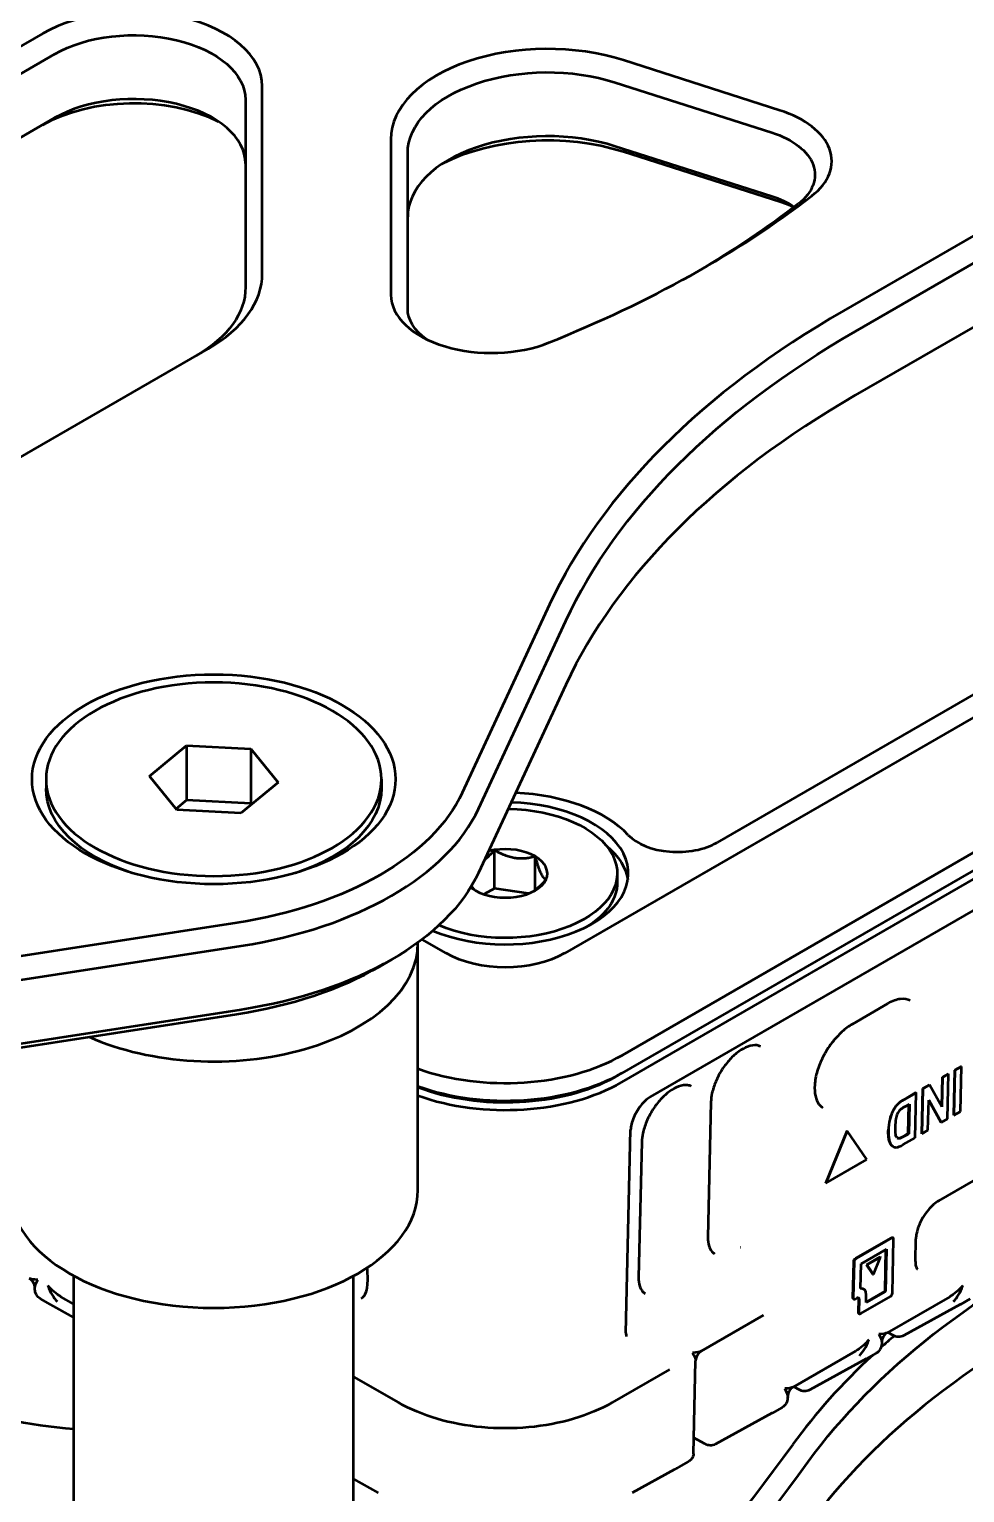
# Model space of a CAD drawing. Header units: millimetres. Extents: x 145 to 303, y 101 to 203.
# Drawn here: x 246.67 to 263.4, y 159.14 to 185.31 of the extents above; entities that cross this region are included whole.
import ezdxf

# ---------------------------------------------------------------- set-up
doc = ezdxf.new("R2010")
doc.units = ezdxf.units.MM
doc.header["$LTSCALE"] = 0.75
doc.layers.add('Visible', color=7, linetype='Continuous', lineweight=50)

msp = doc.modelspace()

# ---------------------------------------------------------------- linework, layer by layer
at = {"layer": 'Visible', "extrusion": (-1e-16, 0.816497, 0.57735)}
for p, q in [((246.913, 185.237), (243.206, 183.097)), ((269.955, 185.314), (261.232, 180.277)), ((243.418, 182.729), (247.125, 184.87)), ((261.444, 179.909), (270.168, 184.946)), ((260.095, 183.863), (257.297, 184.759)), ((250.839, 180.945), (250.839, 184.298)), ((257.151, 184.362), (259.95, 183.467)), ((250.539, 184.053), (250.539, 180.7)), ((270.168, 183.803), (261.444, 178.766)), ((247.125, 183.727), (243.418, 181.586)), ((253.139, 183.345), (253.139, 180.563)), ((253.439, 180.318), (253.439, 183.1)), ((259.95, 182.324), (257.151, 183.219)), ((257.297, 183.126), (260.095, 182.23)), ((275.692, 180.012), (256.247, 168.785)), ((246.166, 177.457), (249.873, 179.597)), ((257.28, 166.964), (276.725, 178.191)), ((276.718, 177.868), (257.272, 166.641)), ((271.485, 177.991), (258.972, 170.766)), ((257.268, 166.48), (276.714, 177.707)), ((257.781, 166.217), (276.095, 176.79)), ((255.978, 175.023), (254.416, 171.658)), ((254.706, 171.368), (256.268, 174.733)), ((256.268, 173.59), (254.706, 170.225)), ((248.821, 171.956), (249.484, 172.502)), ((249.484, 172.502), (250.635, 172.443)), ((249.484, 172.502), (249.484, 171.522)), ((250.635, 172.443), (251.121, 171.839)), ((250.635, 172.443), (250.635, 171.463)), ((246.971, 171.898), (246.971, 171.734)), ((249.308, 171.352), (248.821, 171.956)), ((251.121, 171.839), (250.458, 171.293)), ((252.971, 171.898), (252.971, 171.734)), ((249.484, 171.522), (249.296, 171.367)), ((250.635, 171.463), (249.484, 171.522)), ((250.647, 171.448), (250.635, 171.463)), ((250.458, 171.293), (249.308, 171.352)), ((248.11, 170.359), (247.85, 170.51)), ((251.832, 170.359), (252.092, 170.51)), ((254.992, 169.946), (254.992, 170.632)), ((255.717, 169.913), (255.717, 170.52)), ((257.186, 170.214), (257.186, 170.05)), ((254.992, 169.946), (254.807, 169.84)), ((255.6, 169.852), (254.992, 169.946)), ((250.386, 169.331), (244.23, 168.379)), ((244.307, 167.967), (250.463, 168.919)), ((253.621, 164.549), (253.621, 168.958)), ((254.125, 168.785), (253.696, 169.032)), ((262.937, 164.358), (270.715, 168.848)), ((252.941, 168.55), (253.153, 168.672)), ((262.028, 167.887), (261.392, 167.519)), ((244.23, 166.746), (250.386, 167.698)), ((250.463, 167.776), (244.307, 166.824)), ((263.226, 166.695), (263.343, 166.762)), ((263.344, 166.761), (263.227, 166.694)), ((263.326, 165.956), (263.344, 166.761)), ((263.343, 166.762), (263.344, 166.761)), ((257.145, 166.571), (257.215, 166.609)), ((262.991, 166.043), (263.003, 166.567)), ((263.005, 166.566), (262.993, 166.04)), ((263.003, 166.567), (263.112, 166.629)), ((263.003, 166.567), (263.005, 166.566)), ((263.114, 166.629), (263.005, 166.566)), ((263.095, 165.823), (263.114, 166.629)), ((263.112, 166.629), (263.114, 166.629)), ((263.207, 165.889), (263.226, 166.695)), ((263.227, 166.694), (263.209, 165.888)), ((263.226, 166.695), (263.227, 166.694)), ((262.31, 166.166), (262.53, 166.293)), ((262.531, 166.292), (262.312, 166.165)), ((262.513, 165.487), (262.531, 166.292)), ((262.53, 166.293), (262.531, 166.292)), ((262.634, 165.558), (262.652, 166.364)), ((262.654, 166.363), (262.635, 165.557)), ((262.652, 166.364), (262.77, 166.432)), ((262.652, 166.364), (262.654, 166.363)), ((262.771, 166.431), (262.654, 166.363)), ((262.77, 166.432), (262.771, 166.431)), ((262.993, 166.04), (262.771, 166.431)), ((258.863, 166.125), (258.807, 163.708)), ((262.194, 166.076), (262.195, 166.076)), ((262.31, 166.166), (262.312, 166.165)), ((262.324, 166.038), (262.411, 166.088)), ((262.392, 165.56), (262.404, 166.084)), ((262.411, 166.088), (262.399, 165.555)), ((262.744, 165.62), (262.757, 166.158)), ((262.757, 166.158), (262.982, 165.757)), ((262.98, 165.758), (262.757, 166.156)), ((262.06, 165.812), (262.061, 165.811)), ((262.115, 165.964), (262.117, 165.963)), ((262.98, 165.758), (262.982, 165.757)), ((262.982, 165.757), (263.095, 165.823)), ((263.207, 165.889), (263.209, 165.888)), ((263.209, 165.888), (263.326, 165.956)), ((257.343, 161.999), (257.427, 165.625)), ((260.916, 164.673), (261.3, 165.61)), ((261.301, 165.609), (260.917, 164.672)), ((261.3, 165.61), (261.301, 165.609)), ((261.652, 165.096), (261.301, 165.609)), ((262.035, 165.618), (262.037, 165.617)), ((262.244, 165.481), (262.251, 165.477)), ((262.299, 165.363), (262.513, 165.487)), ((262.339, 165.529), (262.392, 165.56)), ((262.399, 165.555), (262.346, 165.525)), ((262.392, 165.56), (262.399, 165.555)), ((262.634, 165.558), (262.635, 165.557)), ((262.635, 165.557), (262.744, 165.62)), ((257.625, 165.411), (257.57, 162.993)), ((262.05, 165.436), (262.052, 165.435)), ((262.102, 165.34), (262.103, 165.339)), ((262.12, 165.327), (262.122, 165.326)), ((260.917, 164.672), (261.652, 165.096)), ((260.916, 164.673), (260.917, 164.672)), ((261.452, 163.33), (262.089, 163.697)), ((262.096, 163.693), (261.459, 163.325)), ((262.108, 162.706), (262.13, 163.673)), ((262.114, 163.7), (262.121, 163.695)), ((262.519, 163.274), (262.529, 163.677)), ((259.395, 163.523), (259.394, 163.524)), ((261.548, 163.233), (262, 163.495)), ((261.643, 163.215), (261.888, 163.357)), ((261.895, 163.352), (261.65, 163.211)), ((261.767, 163.04), (261.895, 163.352)), ((261.888, 163.357), (261.895, 163.352)), ((261.976, 162.742), (261.993, 163.491)), ((262, 163.495), (261.983, 162.738)), ((252.715, 163.16), (252.721, 162.906)), ((261.401, 162.625), (261.416, 163.269)), ((261.423, 163.265), (261.408, 162.62)), ((261.538, 162.787), (261.548, 163.233)), ((261.76, 163.044), (261.643, 163.215)), ((261.643, 163.215), (261.65, 163.211)), ((261.65, 163.211), (261.767, 163.04)), ((247.471, 154.016), (247.471, 163.014)), ((252.471, 154.016), (252.471, 163.014)), ((261.76, 163.044), (261.767, 163.04)), ((246.772, 162.773), (246.772, 162.801)), ((247.049, 162.502), (246.872, 162.604)), ((247.471, 162.508), (247.238, 162.643)), ((261.411, 162.602), (261.418, 162.598)), ((261.443, 162.6), (261.478, 162.621)), ((261.5, 162.364), (261.505, 162.605)), ((261.512, 162.601), (261.507, 162.359)), ((261.541, 162.339), (262.072, 162.646)), ((261.589, 162.781), (261.597, 162.777)), ((261.637, 162.546), (261.976, 162.742)), ((261.983, 162.738), (261.637, 162.537)), ((261.637, 162.537), (261.64, 162.674)), ((261.976, 162.742), (261.983, 162.738)), ((263.134, 162.643), (262.017, 161.998)), ((263.5, 162.604), (263.323, 162.502)), ((247.471, 162.271), (247.053, 162.5)), ((258.689, 161.667), (259.805, 162.311)), ((261.509, 162.341), (261.516, 162.337)), ((263.319, 162.5), (262.313, 161.949)), ((261.917, 161.83), (261.917, 161.801)), ((262.117, 161.952), (262.027, 162.004)), ((261.451, 161.671), (260.334, 161.027)), ((261.636, 161.529), (260.63, 160.978)), ((261.817, 161.633), (261.64, 161.531)), ((258.122, 161.34), (257.097, 160.748)), ((258.55, 159.83), (258.589, 161.498)), ((252.471, 161.212), (253.275, 160.748)), ((260.434, 160.98), (260.344, 161.032)), ((260.235, 160.858), (260.234, 160.83)), ((259.953, 160.557), (258.947, 160.006)), ((260.134, 160.661), (259.957, 160.559)), ((258.751, 160.008), (258.557, 160.12)), ((258.461, 159.695), (258.284, 159.593)), ((258.21, 159.551), (257.452, 159.136)), ((252.92, 159.136), (252.471, 159.382))]:
    msp.add_line(p, q, dxfattribs=at)
at = {"layer": 'Visible'}
for centre, radius, start, end in [((262.561, 165.736), 0.501, 137.1982, 152.92), ((262.562, 165.735), 0.501, 137.1982, 152.92), ((262.553, 165.73), 0.499, 119.1565, 136.0816), ((262.555, 165.729), 0.499, 119.1565, 136.0816), ((262.416, 165.811), 0.242, 136.23, 153.7804), ((262.503, 165.703), 0.38, 118.1901, 133.5136), ((262.907, 165.604), 0.872, 166.249, 179.0938), ((262.909, 165.603), 0.872, 166.249, 179.0938), ((262.752, 165.647), 0.711, 153.518, 166.6172), ((262.754, 165.646), 0.711, 153.518, 166.6172), ((263.008, 165.673), 0.851, 169.6517, 179.4729), ((262.55, 165.759), 0.385, 155.642, 170.0892), ((262.784, 165.648), 0.628, 177.0558, 189.4072), ((246.574, 162.798), 0.198, 1.9171, 59.283), ((262.115, 161.826), 0.198, 120.7135, 178.0858), ((258.788, 161.494), 0.199, 120.8049, 178.0795), ((260.433, 160.855), 0.198, 120.714, 178.0852)]:
    msp.add_arc(centre, radius, start, end, dxfattribs=at)
at = {"layer": 'Visible', "extrusion": (0, 1e-16, -1)}
for centre, radius, start, end in [((-262.04, 166.006), 0.563, 237.8789, 248.7041), ((-262.217, 162.125), 0.2, 241.2989, 300), ((-260.534, 161.153), 0.2, 241.2989, 300), ((-258.851, 160.182), 0.2, 241.2989, 300)]:
    msp.add_arc(centre, radius, start, end, dxfattribs=at)
at = {"layer": 'Visible', "extrusion": (1e-16, -1e-16, -1)}
msp.add_arc((-262.047, 166.002), 0.563, 237.8789, 248.7041, dxfattribs=at)
at = {"layer": 'Visible', "extrusion": (1e-16, -2e-16, -1)}
msp.add_arc((-246.972, 162.778), 0.2, 300, 358.6837, dxfattribs=at)
at = {"layer": 'Visible', "extrusion": (0, 2e-16, -1)}
for centre, start, end in [((-247.149, 162.676), 298.7011, 300), ((-263.223, 162.676), 240, 241.2989), ((-261.54, 161.704), 240, 241.2989), ((-259.857, 160.732), 240, 241.2989)]:
    msp.add_arc(centre, 0.2, start, end, dxfattribs=at)
at = {"layer": 'Visible', "extrusion": (1e-16, 1e-16, -1)}
for centre in [(-261.717, 161.806), (-260.034, 160.834)]:
    msp.add_arc(centre, 0.2, 181.3163, 240, dxfattribs=at)
at = {"layer": 'Visible'}
for centre, major_axis, ratio, start_param, end_param in [((248.539, 184.298), (2.3, 0), 0.57735, 0, 2.356194), ((255.939, 183.345), (2.8, 0), 0.57735, 1.064651, 3.141593), ((248.539, 182.91), (-2, 0), 0.57735, 3.141593, 5.497787), ((259.223, 182.954), (1.8, 0), 0.57735, -0.640445, 1.064651), ((255.939, 181.957), (2.5, 0), 0.57735, 1.064651, 3.141593), ((244.389, 189.337), (-20.3, 0), 0.57735, 2.177672, 2.501148), ((259.223, 181.566), (1.5, 0), 0.57735, 0.717727, 1.064651), ((247.539, 180.945), (-3.3, 0), 0.57735, 2.356194, 3.141593), ((254.939, 180.563), (-1.8, 0), 0.57735, 0, 2.177672), ((275.586, 171.989), (-20.3, 0), 0.57735, -0.785398, -0.261799), ((275.586, 170.601), (20, 0), 0.57735, 2.356194, 2.879793), ((255.186, 170.214), (-2.2, 0), 0.57735, 0.939887, 4.665393), ((255.186, 170.214), (-2.5, 0), 0.57735, 3.637239, 4.639284), ((248.91, 172.265), (6, 0), 0.57735, -1.308997, -0.261799), ((258.265, 171.175), (1, 0), 0.57735, 3.637239, 5.497787), ((255.186, 170.214), (-0.751, 0), 0.57735, -1.308997, -1.157731), ((255.186, 170.214), (-0.751, 0), 0.57735, 3.926991, 4.974188), ((255.186, 170.214), (-0.751, 0), 0.57735, 2.879793, 3.926991), ((255.186, 170.214), (-0.751, 0), 0.57735, 0.602741, 0.785398), ((255.186, 170.214), (-0.751, 0), 0.57735, 0.785398, 1.832596), ((255.186, 170.214), (-0.751, 0), 0.57735, 1.832596, 2.879793), ((249.971, 168.958), (-3.65, 0), 0.57735, 0.914001, 3.150184), ((248.91, 170.877), (5.7, 0), 0.57735, -1.308997, -0.785398), ((255.186, 168.173), (-2.961, 0), 0.57735, 1.013898, 2.356194), ((255.186, 167.764), (2.848, 0), 0.57735, 4.130564, 5.470894), ((255.186, 167.682), (-2.945, 0), 0.57735, 1.01057, 2.356194), ((257.681, 166.39), (-0.1, 0.173), 0.57735, 3.135126, 3.141593), ((278.13, 154.311), (-19, 0), 0.57735, -1.350667, -0.396357), ((249.971, 164.549), (3.65, 0), 0.57735, 3.141593, 6.283185), ((262.095, 163.653), (0.026, 0.0427), 0.562039, -0.772646, 0.79815), ((261.458, 163.285), (0.026, 0.0427), 0.562039, 0.79815, 2.368946), ((247.143, 162.929), (-0.136, 0.41), 0.374836, 1.656406, 2.559509), ((263.229, 162.929), (0.136, 0.41), 0.374836, 3.723676, 4.62678), ((261.444, 162.641), (0.026, 0.0427), 0.562039, 2.368946, 3.939743), ((261.47, 162.585), (0.026, 0.0427), 0.562039, -0.772646, -0.147699), ((261.477, 162.581), (0.119, 0.197), 0.562039, -0.772646, 0.442898), ((262.073, 162.686), (0.026, 0.0427), 0.562039, 3.939743, 5.510539), ((261.542, 162.38), (0.026, 0.0427), 0.562039, 2.368946, 3.939743), ((261.546, 161.957), (0.136, 0.41), 0.374836, 3.723676, 4.62678), ((278.13, 155.7), (19.3, 0), 0.57735, 2.547166, 2.569596), ((278.13, 155.7), (-19.3, 0), 0.57735, -0.557764, -0.396357), ((247.918, 162.751), (4.3, 0), 0.57735, 4.036585, 4.608351), ((187.436, 177.369), (79.316, 0), 0.57735, -0.576305, -0.396357), ((258.138, 159.683), (-0.072, 0.132), 0.816427, 3.141593, 3.160102), ((258.247, 159.573), (0.0507, 0.0285), 0.011334, 3.933709, 5.504506), ((258.209, 159.723), (-0.075, 0.13), 0.57735, 3.128503, 3.141593)]:
    msp.add_ellipse(centre, major_axis=major_axis, ratio=ratio, start_param=start_param, end_param=end_param, dxfattribs=at)
at = {"layer": 'Visible', "extrusion": (1e-16, 3e-16, -1)}
for centre, major_axis, start_param, end_param in [((248.539, 184.053), (2, 0), 3.926991, 6.283185), ((259.223, 182.709), (-1.5, 0), 2.076942, 3.782037), ((254.939, 180.318), (1.5, 0), 2.451776, 3.141593)]:
    msp.add_ellipse(centre, major_axis=major_axis, ratio=0.57735, start_param=start_param, end_param=end_param, dxfattribs=at)
at = {"layer": 'Visible', "extrusion": (0, 2e-16, -1)}
for centre, major_axis, ratio, start_param, end_param in [((255.939, 183.1), (2.5, 0), 0.57735, 3.141593, 5.218534), ((244.389, 189.092), (20, 0), 0.57735, 0.640445, 0.777926), ((249.971, 171.898), (3, 0), 0.57735, 1.57079632679555, 7.853981633975136), ((249.971, 171.734), (3, 0), 0.57735, 2.0791, 3.141593), ((257.227, 165.629), (-0.2, 0.005), 0.592265, 3.135256, 3.141593)]:
    msp.add_ellipse(centre, major_axis=major_axis, ratio=ratio, start_param=start_param, end_param=end_param, dxfattribs=at)
at = {"layer": 'Visible', "extrusion": (0, 3e-16, -1)}
for centre, major_axis, ratio, start_param, end_param in [((248.539, 182.665), (-2.3, 0), 0.57735, 0.785398, 2.288645), ((275.586, 171.744), (-20, 0), 0.57735, 0.261799, 0.785398), ((255.186, 170.05), (-2, 0), 0.57735, 3.141593, 3.878163), ((255.186, 169.397), (1.5, 0), 0.57735, 0.785398, 2.356194), ((261.451, 163.289), (0.026, 0.0427), 0.562039, 3.914239, 5.485035)]:
    msp.add_ellipse(centre, major_axis=major_axis, ratio=ratio, start_param=start_param, end_param=end_param, dxfattribs=at)
at = {"layer": 'Visible', "extrusion": (0, 1e-16, -1)}
for centre, major_axis, ratio, start_param, end_param in [((255.939, 181.712), (2.8, 0), 0.57735, 3.982109, 5.218534), ((255.186, 167.764), (-2.848, 0), 0.57735, 3.953884, 5.294214), ((262.088, 163.657), (0.026, 0.0427), 0.562039, -0.79815, 0), ((261.477, 162.581), (0.026, 0.0427), 0.562039, -0.79815, 0.772646)]:
    msp.add_ellipse(centre, major_axis=major_axis, ratio=ratio, start_param=start_param, end_param=end_param, dxfattribs=at)
at = {"layer": 'Visible', "extrusion": (-1e-16, 4e-16, -1)}
msp.add_ellipse((259.223, 181.321), major_axis=(1.8, 0), ratio=0.57735, start_param=-1.064651, end_param=-0.89536, dxfattribs=at)
at = {"layer": 'Visible', "extrusion": (-1e-16, 2e-16, -1)}
for centre, major_axis, ratio, start_param, end_param in [((247.539, 180.7), (3, 0), 0.57735, 0, 0.785398), ((248.91, 171.122), (-6, 0), 0.57735, 3.403392, 4.45059), ((247.143, 162.929), (-0.297, 0.317), 0.374192, 4.031559, 4.790777), ((261.437, 162.645), (0.026, 0.0427), 0.562039, 3.141593, 3.914239), ((261.546, 161.957), (0.297, 0.317), 0.374192, 1.492409, 2.251626)]:
    msp.add_ellipse(centre, major_axis=major_axis, ratio=ratio, start_param=start_param, end_param=end_param, dxfattribs=at)
at = {"layer": 'Visible'}
msp.add_ellipse((249.971, 171.898), major_axis=(3.25, 0), ratio=0.57735, dxfattribs=at)
at = {"layer": 'Visible', "extrusion": (1e-16, 1e-16, -1)}
for centre, major_axis, ratio, start_param, end_param in [((249.971, 171.734), (3, 0), 0.57735, 0, 1.062493), ((261.324, 166.8), (0.469, 0.768), 0.560322, 3.127871, 3.134036)]:
    msp.add_ellipse(centre, major_axis=major_axis, ratio=ratio, start_param=start_param, end_param=end_param, dxfattribs=at)
at = {"layer": 'Visible', "extrusion": (1e-16, 2e-16, -1)}
for centre, major_axis, ratio, start_param, end_param in [((248.91, 172.51), (5.7, 0), 0.57735, 0.261799, 1.308997), ((278.13, 155.455), (-19, 0), 0.57735, 0.396357, 1.350667), ((261.535, 162.384), (0.026, 0.0427), 0.562039, 3.141593, 3.914239)]:
    msp.add_ellipse(centre, major_axis=major_axis, ratio=ratio, start_param=start_param, end_param=end_param, dxfattribs=at)
at = {"layer": 'Visible', "extrusion": (0, 4e-16, -1)}
msp.add_ellipse((255.186, 170.214), major_axis=(2, 0), ratio=0.57735, start_param=-1.545671, end_param=2.207239, dxfattribs=at)
at = {"layer": 'Visible', "extrusion": (-1e-16, 3e-16, -1)}
for centre, major_axis, ratio, start_param, end_param in [((255.186, 169.983), (-2.2, 0), 0.57735, 2.537298, 3.050558), ((263.229, 162.929), (0.297, 0.317), 0.374192, 1.492409, 2.251626)]:
    msp.add_ellipse(centre, major_axis=major_axis, ratio=ratio, start_param=start_param, end_param=end_param, dxfattribs=at)
at = {"layer": 'Visible', "extrusion": (3e-16, -1e-16, -1)}
for centre, ratio, start_param in [((259.364, 166.474), 0.559976, -0.020164), ((258.126, 165.76), 0.559977, -0.020149)]:
    msp.add_ellipse(centre, major_axis=(0.391, 0.64), ratio=ratio, start_param=start_param, end_param=-0.01398, dxfattribs=at)
at = {"layer": 'Visible', "extrusion": (0, -2e-16, -1)}
msp.add_ellipse((255.186, 167.846), major_axis=(-2.95, 0), ratio=0.57735, start_param=3.926991, end_param=5.271502, dxfattribs=at)
at = {"layer": 'Visible', "extrusion": (3e-16, 2e-16, -1)}
msp.add_ellipse((262.814, 163.564), major_axis=(0.263, 0.425), ratio=0.555824, start_param=3.124566, end_param=3.130173, dxfattribs=at)
at = {"layer": 'Visible', "extrusion": (-2e-16, 5e-16, -1)}
msp.add_ellipse((246.966, 163.031), major_axis=(0.313, 0.039), ratio=0.244457, start_param=2.070237, end_param=2.829455, dxfattribs=at)
at = {"layer": 'Visible', "extrusion": (8e-16, -4e-16, -1)}
msp.add_ellipse((246.966, 163.031), major_axis=(0.186, 0.252), ratio=0.229489, start_param=3.429556, end_param=4.201515, dxfattribs=at)
at = {"layer": 'Visible', "extrusion": (-4e-16, 1e-16, -1)}
msp.add_ellipse((252.22, 163.255), major_axis=(-0.391, 0.64), ratio=0.559977, start_param=3.153862, end_param=3.155572, dxfattribs=at)
at = {"layer": 'Visible', "extrusion": (2e-16, 0, -1)}
msp.add_ellipse((261.47, 162.585), major_axis=(0.119, 0.197), ratio=0.562039, start_param=-0.394814, end_param=0, dxfattribs=at)
at = {"layer": 'Visible', "extrusion": (3e-16, 7e-16, -1)}
msp.add_ellipse((261.723, 162.059), major_axis=(-0.313, 0.039), ratio=0.244457, start_param=3.45373, end_param=4.212948, dxfattribs=at)
at = {"layer": 'Visible', "extrusion": (-6e-16, -3e-16, -1)}
msp.add_ellipse((261.723, 162.059), major_axis=(-0.186, 0.252), ratio=0.229489, start_param=2.08167, end_param=2.85363, dxfattribs=at)
at = {"layer": 'Visible', "extrusion": (1e-16, 4e-16, -1)}
for start_param, end_param in [(3.470313, 4.212948), (3.45373, 3.470313)]:
    msp.add_ellipse((258.394, 161.727), major_axis=(-0.313, 0.039), ratio=0.244457, start_param=start_param, end_param=end_param, dxfattribs=at)
at = {"layer": 'Visible', "extrusion": (-5e-16, -4e-16, -1)}
for start_param, end_param in [(2.08167, 2.824305), (2.824305, 2.85363)]:
    msp.add_ellipse((258.394, 161.727), major_axis=(-0.186, 0.252), ratio=0.229489, start_param=start_param, end_param=end_param, dxfattribs=at)
at = {"layer": 'Visible', "extrusion": (1e-16, 8e-16, -1)}
msp.add_ellipse((260.04, 161.087), major_axis=(-0.313, 0.039), ratio=0.244457, start_param=3.45373, end_param=4.212948, dxfattribs=at)
at = {"layer": 'Visible', "extrusion": (-4e-16, -3e-16, -1)}
msp.add_ellipse((260.04, 161.087), major_axis=(-0.186, 0.252), ratio=0.229489, start_param=2.08167, end_param=2.85363, dxfattribs=at)
at = {"layer": 'Visible', "extrusion": (1e-16, 0, -1)}
msp.add_ellipse((187.436, 177.613), major_axis=(79.016, 0), ratio=0.57735, start_param=0.396357, end_param=0.576305, dxfattribs=at)
at = {"layer": 'Visible', "extrusion": (2.10165e-11, -2.74071e-11, -1)}
msp.add_rational_spline([(254.813, 170.456), (254.897, 170.523), (254.992, 170.632)], [1.83040466624, 1.8002707801, 1.71400248483], degree=2, dxfattribs=at)
at = {"layer": 'Visible', "extrusion": (-2.8216e-12, 1.0203e-12, -1)}
msp.add_rational_spline([(254.992, 170.632), (255.354, 170.423), (255.717, 170.52)], [1.71400248483, 1.97915959201, 1.71400248483], degree=2, dxfattribs=at)
at = {"layer": 'Visible'}
for points, weights in [([(255.717, 170.52), (255.814, 170.157), (255.911, 170.101)], [1.71400248483, 1.97915959201, 1.71400248483]), ([(254.655, 169.907), (254.616, 169.93), (254.581, 169.99)], [1.71400248483, 1.81308733296, 1.83811942623])]:
    msp.add_rational_spline(points, weights, degree=2, dxfattribs=at)
at = {"layer": 'Visible', "extrusion": (-2.84338e-11, 2.63117e-11, -1)}
msp.add_rational_spline([(255.911, 170.101), (255.787, 169.958), (255.679, 169.887)], [1.71400248483, 1.82846550824, 1.84410573284], degree=2, dxfattribs=at)
at = {"layer": 'Visible'}
for points, knots in [([(262.426, 167.938), (262.38, 167.965), (262.32, 167.976), (262.182, 167.958), (262.107, 167.932), (262.03, 167.888)], [0, 0, 0, 0, 0.03820037, 0.03820037, 0.07211007, 0.07211007, 0.07211007, 0.07211007]), ([(261.392, 167.519), (261.33, 167.484), (261.266, 167.436), (261.142, 167.322), (261.081, 167.255), (260.967, 167.106), (260.914, 167.022), (260.827, 166.852), (260.791, 166.764), (260.739, 166.593), (260.723, 166.508), (260.714, 166.358), (260.718, 166.291), (260.744, 166.173), (260.767, 166.123), (260.812, 166.062), (260.833, 166.044), (260.858, 166.029)], [0, 0, 0, 0, 0.0272214, 0.0272214, 0.0551601, 0.0551601, 0.0842124, 0.0842124, 0.1128006, 0.1128006, 0.1418405, 0.1418405, 0.1691677, 0.1691677, 0.1982712, 0.1982712, 0.2184036, 0.2184036, 0.2184036, 0.2184036]), ([(259.748, 167.119), (259.729, 167.13), (259.708, 167.137), (259.64, 167.146), (259.582, 167.138), (259.468, 167.096), (259.414, 167.067), (259.306, 166.989), (259.251, 166.94), (259.15, 166.829), (259.104, 166.769), (259.018, 166.637), (258.979, 166.563), (258.919, 166.419), (258.896, 166.347), (258.87, 166.225), (258.864, 166.173), (258.863, 166.125)], [0, 0, 0, 0, 0.0167206, 0.0167206, 0.0462832, 0.0462832, 0.069792, 0.069792, 0.0937758, 0.0937758, 0.1165485, 0.1165485, 0.1409602, 0.1409602, 0.1647394, 0.1647394, 0.1833784, 0.1833784, 0.1833784, 0.1833784]), ([(258.51, 166.405), (258.491, 166.415), (258.471, 166.422), (258.402, 166.431), (258.344, 166.424), (258.231, 166.381), (258.177, 166.352), (258.069, 166.275), (258.013, 166.225), (257.913, 166.115), (257.866, 166.054), (257.781, 165.923), (257.742, 165.849), (257.681, 165.705), (257.658, 165.632), (257.633, 165.51), (257.626, 165.458), (257.625, 165.411)], [0, 0, 0, 0, 0.0167212, 0.0167212, 0.0462872, 0.0462872, 0.0697969, 0.0697969, 0.0937792, 0.0937792, 0.1165519, 0.1165519, 0.1409637, 0.1409637, 0.1647428, 0.1647428, 0.1833788, 0.1833788, 0.1833788, 0.1833788]), ([(257.78, 166.216), (257.758, 166.203), (257.732, 166.185), (257.681, 166.142), (257.654, 166.115), (257.599, 166.053), (257.571, 166.015), (257.522, 165.936), (257.5, 165.894), (257.464, 165.811), (257.451, 165.769), (257.432, 165.692), (257.427, 165.656), (257.427, 165.626)], [0, 0, 0, 0, 0.01162491, 0.01162491, 0.02383878, 0.02383878, 0.0376889, 0.0376889, 0.05178699, 0.05178699, 0.06563654, 0.06563654, 0.07935965, 0.07935965, 0.07935965, 0.07935965]), ([(262.05, 165.436), (262.045, 165.461), (262.034, 165.518), (262.035, 165.583), (262.035, 165.618)], [0, 0, 0, 0, 0.01228466, 0.02698059, 0.02698059, 0.02698059, 0.02698059]), ([(262.037, 165.617), (262.036, 165.582), (262.036, 165.517), (262.047, 165.46), (262.052, 165.435)], [-0.02429785, -0.02429785, -0.02429785, -0.02429785, -0.01106317, 0, 0, 0, 0]), ([(262.196, 165.484), (262.189, 165.491), (262.174, 165.507), (262.168, 165.532), (262.165, 165.546)], [-0.01124092, -0.01124092, -0.01124092, -0.01124092, -0.00605078, 0, 0, 0, 0]), ([(262.102, 165.34), (262.091, 165.352), (262.068, 165.377), (262.057, 165.415), (262.05, 165.436)], [0, 0, 0, 0, 0.00903266, 0.01933174, 0.01933174, 0.01933174, 0.01933174]), ([(262.052, 165.435), (262.058, 165.414), (262.07, 165.376), (262.093, 165.351), (262.103, 165.339)], [-0.01762491, -0.01762491, -0.01762491, -0.01762491, -0.00823516, 0, 0, 0, 0]), ([(262.936, 164.358), (262.907, 164.341), (262.876, 164.318), (262.812, 164.264), (262.779, 164.23), (262.714, 164.153), (262.682, 164.108), (262.627, 164.016), (262.604, 163.968), (262.565, 163.871), (262.55, 163.821), (262.533, 163.739), (262.529, 163.706), (262.529, 163.677)], [0, 0, 0, 0, 0.01419489, 0.01419489, 0.02910222, 0.02910222, 0.04543722, 0.04543722, 0.06133799, 0.06133799, 0.07804891, 0.07804891, 0.09086036, 0.09086036, 0.09086036, 0.09086036]), ([(258.807, 163.706), (258.806, 163.649), (258.813, 163.598), (258.838, 163.512), (258.856, 163.477), (258.892, 163.435), (258.907, 163.422), (258.924, 163.412)], [0.00028594, 0.00028594, 0.00028594, 0.00028594, 0.02260063, 0.02260063, 0.0457563, 0.0457563, 0.06081503, 0.06081503, 0.06081503, 0.06081503]), ([(262.519, 163.271), (262.519, 163.237), (262.522, 163.208), (262.533, 163.166), (262.54, 163.154), (262.549, 163.14), (262.55, 163.139), (262.554, 163.137)], [0.00039195, 0.00039195, 0.00039195, 0.00039195, 0.01535527, 0.01535527, 0.0295494, 0.0295494, 0.04438777, 0.04438777, 0.04438777, 0.04438777]), ([(257.57, 162.991), (257.568, 162.935), (257.575, 162.883), (257.6, 162.797), (257.619, 162.762), (257.655, 162.72), (257.67, 162.708), (257.687, 162.698)], [0.00028745, 0.00028745, 0.00028745, 0.00028745, 0.02259829, 0.02259829, 0.04575243, 0.04575243, 0.06081583, 0.06081583, 0.06081583, 0.06081583]), ([(257.097, 160.748), (256.892, 160.629), (256.658, 160.532), (256.153, 160.383), (255.882, 160.332), (255.328, 160.282), (255.044, 160.282), (254.49, 160.332), (254.219, 160.383), (253.714, 160.532), (253.48, 160.629), (253.275, 160.748)], [0, 0, 0, 0, 0.314159, 0.314159, 0.628319, 0.628319, 0.942478, 0.942478, 1.256637, 1.256637, 1.570796, 1.570796, 1.570796, 1.570796])]:
    msp.add_open_spline(points, degree=3, knots=knots, dxfattribs=at)
at = {"layer": 'Visible', "extrusion": (3.6278e-12, -1.50038e-10, -1)}
msp.add_open_spline([(262.196, 165.485), (262.201, 165.482), (262.216, 165.476), (262.234, 165.479), (262.244, 165.481)], degree=3, knots=[0.001249241, 0.001249241, 0.001249241, 0.001249241, 0.004710112, 0.009357102, 0.009357102, 0.009357102, 0.009357102], dxfattribs=at)
at = {"layer": 'Visible', "extrusion": (2.32145e-11, -5.83399e-11, -1)}
msp.add_open_spline([(262.251, 165.477), (262.241, 165.475), (262.22, 165.471), (262.204, 165.48), (262.196, 165.484)], degree=3, knots=[-0.009357102, -0.009357102, -0.009357102, -0.009357102, -0.004710112, 0, 0, 0, 0], dxfattribs=at)
at = {"layer": 'Visible', "extrusion": (-3.10043e-10, -3.48246e-10, -1)}
msp.add_open_spline([(262.12, 165.327), (262.114, 165.331), (262.108, 165.336), (262.102, 165.34)], degree=3, dxfattribs=at)
at = {"layer": 'Visible', "extrusion": (-1.50223e-11, -1.38492e-11, -1)}
msp.add_open_spline([(262.103, 165.339), (262.114, 165.331), (262.135, 165.315), (262.164, 165.314), (262.178, 165.313)], degree=3, knots=[-0.01387106, -0.01387106, -0.01387106, -0.01387106, -0.00656714, 0, 0, 0, 0], dxfattribs=at)
at = {"layer": 'Visible', "extrusion": (-1.7738e-11, 4.15291e-11, -1)}
msp.add_open_spline([(262.178, 165.313), (262.194, 165.317), (262.234, 165.326), (262.275, 165.35), (262.299, 165.363)], degree=3, knots=[-0.01754484, -0.01754484, -0.01754484, -0.01754484, -0.01006295, 0, 0, 0, 0], dxfattribs=at)
at = {"layer": 'Visible', "extrusion": (1.84197e-11, -6.3168e-12, -1)}
msp.add_open_spline([(252.607, 162.613), (252.646, 162.635), (252.676, 162.672), (252.713, 162.777), (252.723, 162.837), (252.721, 162.904)], degree=3, knots=[0, 0, 0, 0, 0.03351226, 0.03351226, 0.05994334, 0.05994334, 0.05994334, 0.05994334], dxfattribs=at)
at = {"layer": 'Visible'}
msp.add_open_spline([(257.343, 161.995), (257.343, 161.97), (257.345, 161.948), (257.349, 161.932)], degree=3, dxfattribs=at)
at = {"layer": 'Visible', "extrusion": (-3.50997e-11, 1.98992e-11, -1)}
msp.add_open_spline([(258.55, 159.829), (258.55, 159.813), (258.547, 159.797), (258.536, 159.767), (258.528, 159.753), (258.513, 159.735), (258.508, 159.729), (258.5, 159.721), (258.497, 159.719), (258.492, 159.715), (258.49, 159.713), (258.486, 159.71), (258.484, 159.709), (258.48, 159.707), (258.479, 159.706), (258.476, 159.704), (258.475, 159.703), (258.472, 159.701), (258.47, 159.7), (258.466, 159.698), (258.464, 159.697), (258.461, 159.695)], degree=3, knots=[0.00010401, 0.00010401, 0.00010401, 0.00010401, 0.00485102, 0.00485102, 0.00961869, 0.00961869, 0.01193991, 0.01193991, 0.01310347, 0.01310347, 0.01389935, 0.01389935, 0.01464459, 0.01464459, 0.01537723, 0.01537723, 0.01620158, 0.01620158, 0.01725758, 0.01725758, 0.0183474, 0.0183474, 0.0183474, 0.0183474], dxfattribs=at)

doc.saveas('drawing.dxf')
